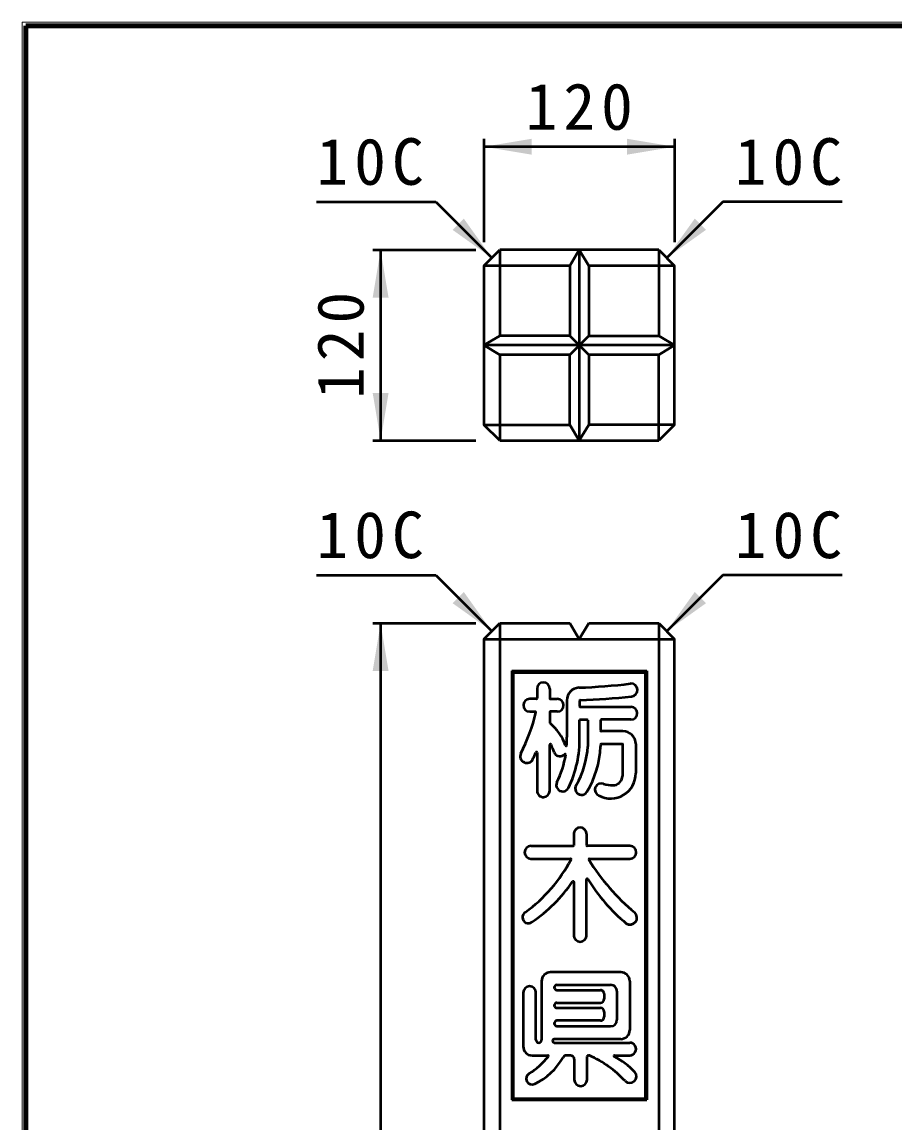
# Model space of a CAD drawing. Units: millimetres, scale not verified. Extents: x 100 to 4105, y 100 to 2870.
# Drawn here: x 100 to 1199, y 1485 to 2870 of the extents above; entities that cross this region are included whole.
import ezdxf

# ---------------------------------------------------------------- set-up
doc = ezdxf.new("R2010")
doc.units = ezdxf.units.MM
doc.header["$LTSCALE"] = 5
doc.layers.add('V-nasSTD', color=7, linetype='Continuous', lineweight=50)
doc.styles.add('ＭＳ ゴシック', font='')
doc.styles.get('ＭＳ ゴシック').set_extended_font_data('MS Gothic')

msp = doc.modelspace()

# ---------------------------------------------------------------- hatches: boundary and pattern name
at = {"layer": 'V-nasSTD'}
for points in [[(741.356, 2722.982), (681.356, 2712.982), (741.356, 2702.982)], [(861.356, 2702.982), (921.356, 2712.982), (861.356, 2722.982)], [(656, 2622.479), (691.356, 2572.982), (641.858, 2608.337)], [(946.711, 2622.479), (911.356, 2572.982), (960.853, 2608.337)], [(561.356, 2522.982), (551.356, 2582.982), (541.356, 2522.982)], [(541.356, 2402.982), (551.356, 2342.982), (561.356, 2402.982)], [(656, 2152.479), (691.356, 2102.982), (641.858, 2138.337)], [(946.711, 2152.479), (911.356, 2102.982), (960.853, 2138.337)], [(561.356, 2052.982), (551.356, 2112.982), (541.356, 2052.982)]]:
    msp.add_hatch(color=256, dxfattribs=at).paths.add_polyline_path(points)

# ---------------------------------------------------------------- linework, layer by layer
at = {"layer": 'V-nasSTD', "lineweight": 100}
for p, q in [((105, 2865), (105, 105)), ((4100, 2865), (105, 2865))]:
    msp.add_line(p, q, dxfattribs=at)
at = {"layer": 'V-nasSTD'}
for p, q in [((681.356, 2722.982), (681.356, 2592.982)), ((921.356, 2722.982), (921.356, 2592.982)), ((921.356, 2712.982), (681.356, 2712.982)), ((470.645, 2643.692), (620.645, 2643.692)), ((620.645, 2643.692), (691.356, 2572.982)), ((982.066, 2643.692), (911.356, 2572.982)), ((1132.066, 2643.692), (982.066, 2643.692)), ((541.356, 2582.982), (671.356, 2582.982)), ((551.356, 2582.982), (551.356, 2342.982)), ((681.356, 2562.982), (701.356, 2582.982)), ((901.356, 2582.982), (701.356, 2582.982)), ((701.356, 2582.982), (701.356, 2474.982)), ((789.356, 2562.982), (801.356, 2582.982)), ((801.356, 2582.982), (801.356, 2342.982)), ((801.356, 2582.982), (813.356, 2562.982)), ((901.356, 2582.982), (921.356, 2562.982)), ((901.356, 2582.982), (901.356, 2474.982)), ((681.356, 2562.982), (681.356, 2362.982)), ((789.356, 2562.982), (681.356, 2562.982)), ((789.356, 2562.982), (789.356, 2474.982)), ((813.356, 2562.982), (813.356, 2474.982)), ((921.356, 2562.982), (813.356, 2562.982)), ((921.356, 2362.982), (921.356, 2562.982)), ((681.356, 2462.982), (701.356, 2474.982)), ((789.356, 2474.982), (701.356, 2474.982)), ((789.356, 2474.982), (813.356, 2450.982)), ((789.356, 2450.982), (813.356, 2474.982)), ((813.356, 2474.982), (901.356, 2474.982)), ((901.356, 2474.982), (921.356, 2462.982)), ((921.356, 2462.982), (681.356, 2462.982)), ((701.356, 2450.982), (681.356, 2462.982)), ((921.356, 2462.982), (901.356, 2450.982)), ((701.356, 2450.982), (701.356, 2342.982)), ((789.356, 2450.982), (701.356, 2450.982)), ((789.356, 2362.982), (789.356, 2450.982)), ((901.356, 2450.982), (813.356, 2450.982)), ((813.356, 2450.982), (813.356, 2362.982)), ((901.356, 2342.982), (901.356, 2450.982)), ((701.356, 2342.982), (681.356, 2362.982)), ((681.356, 2362.982), (789.356, 2362.982)), ((789.356, 2362.982), (801.356, 2342.982)), ((801.356, 2342.982), (813.356, 2362.982)), ((921.356, 2362.982), (813.356, 2362.982)), ((921.356, 2362.982), (901.356, 2342.982)), ((541.356, 2342.982), (671.356, 2342.982)), ((701.356, 2342.982), (901.356, 2342.982)), ((470.645, 2173.692), (620.645, 2173.692)), ((620.645, 2173.692), (691.356, 2102.982)), ((982.066, 2173.692), (911.356, 2102.982)), ((1132.066, 2173.692), (982.066, 2173.692)), ((541.356, 2112.982), (671.356, 2112.982)), ((551.356, 2112.982), (551.356, 312.982)), ((681.356, 2092.982), (701.356, 2112.982)), ((701.356, 2112.982), (701.356, 312.982)), ((701.356, 2112.982), (789.356, 2112.982)), ((789.356, 2112.982), (801.356, 2092.982)), ((801.356, 2092.982), (813.356, 2112.982)), ((813.356, 2112.982), (901.356, 2112.982)), ((901.356, 2112.982), (901.356, 312.982)), ((901.356, 2112.982), (921.356, 2092.982)), ((681.356, 2092.982), (681.356, 312.982)), ((681.356, 2092.982), (921.356, 2092.982)), ((921.356, 312.982), (921.356, 2092.982)), ((716.356, 2052.982), (886.356, 2052.982)), ((716.356, 2052.982), (716.356, 1512.982)), ((718.356, 2050.982), (884.356, 2050.982)), ((718.356, 2050.982), (718.356, 1514.982)), ((884.356, 2050.982), (884.356, 1514.982)), ((886.356, 2052.982), (886.356, 1512.982)), ((748.265, 2030.683), (748.265, 2018.597)), ((764.265, 2030.683), (764.265, 2018.597)), ((747.465, 2017.797), (738.959, 2017.797)), ((765.065, 2017.797), (773.662, 2017.797)), ((785.706, 2016.014), (785.706, 1969.826)), ((801.706, 2015.57), (801.706, 2008.553)), ((738.959, 2001.797), (745.912, 2001.797)), ((764.265, 2000.997), (764.265, 1988.097)), ((773.662, 2001.797), (765.065, 2001.797)), ((802.506, 2007.753), (866.369, 2007.753)), ((801.706, 1969.826), (801.706, 1990.953)), ((802.506, 1991.753), (811.256, 1991.753)), ((812.056, 1990.953), (812.056, 1957.846)), ((828.056, 1990.953), (828.056, 1977.988)), ((866.369, 1991.753), (828.856, 1991.753)), ((856.376, 1977.188), (828.856, 1977.188)), ((764.265, 1902.183), (764.265, 1960.009)), ((828.056, 1960.388), (828.056, 1957.846)), ((828.856, 1961.188), (855.576, 1961.188)), ((856.376, 1924.22), (856.376, 1960.388)), ((872.376, 1961.188), (872.376, 1924.22)), ((748.265, 1950.234), (748.265, 1902.183)), ((794.476, 1847.973), (794.476, 1833.489)), ((810.476, 1847.973), (810.476, 1833.489)), ((740.474, 1832.689), (793.676, 1832.689)), ((865.107, 1832.689), (811.276, 1832.689)), ((740.474, 1816.689), (790.36, 1816.689)), ((813.986, 1816.689), (865.107, 1816.689)), ((794.476, 1787.39), (794.476, 1720.133)), ((810.476, 1720.133), (810.476, 1790.63)), ((753.958, 1662.615), (753.958, 1588.67)), ((853.633, 1673.815), (765.158, 1673.815)), ((864.833, 1662.615), (864.833, 1600.89)), ((730.758, 1648.067), (730.759, 1580.27)), ((746.758, 1588.67), (746.758, 1648.067)), ((773.158, 1657.815), (840.833, 1657.815)), ((773.158, 1651.315), (828.033, 1651.316)), ((848.833, 1649.815), (848.833, 1613.691)), ((773.158, 1635.316), (828.033, 1635.316)), ((832.833, 1646.516), (832.833, 1640.116)), ((773.158, 1628.818), (828.033, 1628.818)), ((832.833, 1624.018), (832.833, 1617.618)), ((828.033, 1612.818), (773.158, 1612.818)), ((773.158, 1605.691), (840.833, 1605.691)), ((853.633, 1589.69), (769.958, 1589.691)), ((769.958, 1585.07), (864.794, 1585.07)), ((741.958, 1569.07), (761.831, 1569.07)), ((790.309, 1569.07), (785.193, 1569.07)), ((811.109, 1538.396), (811.109, 1567.47)), ((812.709, 1569.07), (813.006, 1569.07)), ((845.775, 1569.07), (864.794, 1569.07)), ((795.109, 1564.27), (795.109, 1538.396)), ((716.356, 1512.982), (886.356, 1512.982)), ((718.356, 1514.982), (884.356, 1514.982))]:
    msp.add_line(p, q, dxfattribs=at)
at = {"layer": 'V-nasSTD', "lineweight": 13}
msp.add_lwpolyline([(100, 100), (100, 2870), (4105, 2870), (4105, 100)], close=True, dxfattribs=at)
at = {"layer": 'V-nasSTD'}
for centre, radius, start, end in [((756.265, 2030.683), 8, 90, 180), ((756.265, 2030.683), 8, 0, 90), ((768.32, 2867.58), 836.22, 272.24511, 276.70201), ((866.47, 2029.028), 8.065, 274.83306, 93.96912), ((801.706, 2016.014), 16, 92.24511, 180), ((738.959, 2009.797), 8, 90, 180), ((738.959, 2009.797), 8, 180, 270), ((747.465, 2018.597), 0.8, 270, 0), ((765.065, 2018.597), 0.8, 180, 270), ((773.662, 2009.797), 8, 0, 90), ((773.662, 2009.797), 8, 270, 0), ((802.506, 2015.57), 0.8, 91.63869, 180.00062), ((802.506, 2008.553), 0.8, 180.00062, 270), ((780.793, 2774.527), 758.467, 271.63869, 276.53769), ((518.536, 2054.414), 234.366, 333.28502, 346.77942), ((745.912, 2000.997), 0.8, 346.77942, 90), ((765.065, 2000.997), 0.8, 90, 180), ((866.369, 1999.753), 8, 270.00017, 90.00017), ((765.065, 1988.097), 0.8, 180, 229.01335), ((719.534, 1935.696), 68.619, 19.97298, 49.01335), ((802.506, 1990.953), 0.8, 89.99956, 180), ((811.256, 1990.953), 0.8, 0, 89.99956), ((828.856, 1990.953), 0.8, 90.00011, 180), ((666.838, 1966.066), 118.927, 356.76901, 1.81215), ((666.932, 1966.031), 134.828, 333.502, 1.61321), ((828.856, 1977.988), 0.8, 180, 270), ((856.376, 1961.188), 16, 0, 90), ((765.065, 1960.009), 0.8, 25.41794, 179.99994), ((692.217, 1925.39), 81.455, 18.12848, 25.41794), ((784.778, 1959.408), 0.8, 199.97298, 356.76901), ((706.019, 1963.219), 106.172, 329.5112, 357.09936), ((706.38, 1963.101), 121.789, 329.15052, 357.52742), ((828.856, 1960.388), 0.8, 90, 179.99999), ((855.576, 1960.388), 0.8, 0.00048, 90), ((735.03, 1945.457), 8, 153.28502, 246.47449), ((735.629, 1945.197), 8, 241.80639, 335.30504), ((471.648, 2066.586), 298.554, 335.30504, 337.12773), ((747.465, 1950.234), 0.8, 359.99999, 157.12773), ((777.092, 1953.616), 8, 201.11043, 301.89437), ((666.838, 1966.066), 118.927, 333.46479, 350.93575), ((777.401, 1953.809), 8, 299.28286, 313.78063), ((783.49, 1947.456), 0.8, 350.93575, 133.78063), ((780.417, 1909.405), 8, 153.81571, 333.81571), ((828.96, 1903.477), 8, 68.46647, 248.46647), ((840.762, 1924.005), 31.615, 242.21305, 0.38998), ((843.356, 1921.687), 12.627, 271.75616, 309.35593), ((843.436, 1921.465), 12.405, 309.72423, 347.173), ((798.628, 1930.263), 58.064, 348.5243, 354.02634), ((756.265, 1902.183), 8, 179.99999, 270), ((756.265, 1902.183), 8, 270, 359.99994), ((804.224, 1905), 8, 147.05396, 327.05396), ((843.023, 1943.271), 34.213, 251.02046, 271.20525), ((802.476, 1847.973), 8, 0, 180), ((740.474, 1824.689), 8, 90, 270), ((793.676, 1833.489), 0.8, 270, 0), ((811.276, 1833.489), 0.8, 180, 270), ((865.107, 1824.689), 8, 270, 90), ((614.345, 1910.655), 200.704, 306.47154, 331.70199), ((790.36, 1815.889), 0.8, 331.70199, 89.99988), ((813.986, 1815.889), 0.8, 90, 211.53177), ((1041.988, 1955.782), 268.297, 211.53177, 230.44212), ((633.884, 1896.815), 192.869, 304.05945, 325.59665), ((793.676, 1787.39), 0.8, 0.00002, 145.59665), ((811.276, 1790.63), 0.8, 31.68808, 180), ((1006.388, 1911.077), 228.495, 211.68808, 230.30584), ((737.296, 1742.822), 7.398, 119.54153, 308.49264), ((865.244, 1742.517), 8.698, 236.56327, 47.49589), ((802.476, 1720.133), 8, 180, 0), ((765.158, 1662.615), 11.2, 89.99992, 180), ((853.633, 1662.615), 11.2, 0.00001, 89.99992), ((738.758, 1648.067), 8, 0.00028, 179.99972), ((773.209, 1654.565), 3.25, 90.88386, 269.11614), ((828.033, 1646.516), 4.8, 0, 90.00031), ((840.833, 1649.815), 8, 0, 90.00029), ((773.208, 1632.067), 3.249, 90.86665, 269.13335), ((828.033, 1640.116), 4.8, 270, 0), ((828.033, 1624.018), 4.8, 0, 90), ((773.543, 1609.254), 3.585, 96.15871, 263.84128), ((828.033, 1617.618), 4.8, 270, 0), ((840.833, 1613.691), 8, 270.00009, 0), ((853.633, 1600.89), 11.2, 269.99961, 0.00001), ((741.959, 1580.27), 11.2, 180.00016, 269.99951), ((750.358, 1588.67), 3.6, 180.0001, 359.99999), ((769.958, 1587.38), 2.311, 90.00021, 270.00021), ((864.794, 1577.07), 8, 269.99899, 90.00142), ((685.572, 1628.945), 98.252, 302.58725, 321.49261), ((711.2, 1605.373), 79.844, 295.21491, 330.94783), ((761.831, 1568.27), 0.8, 321.49261, 89.99951), ((785.193, 1564.27), 4.8, 89.99951, 150.94783), ((790.309, 1564.27), 4.8, 0, 89.99951), ((812.709, 1567.47), 1.6, 90.00045, 180), ((813.006, 1565.87), 3.2, 66.00583, 90.00045), ((758.123, 1442.567), 138.166, 43.01936, 66.00583), ((845.775, 1568.27), 0.8, 90.00045, 242.63307), ((799.917, 1479.676), 98.959, 43.75208, 62.63307), ((741.852, 1539.649), 7.329, 117.31057, 297.31057), ((803.109, 1538.396), 8, 180, 360), ((865.059, 1542.698), 8.336, 224.74873, 40.48408)]:
    msp.add_arc(centre, radius, start, end, dxfattribs=at)

# ---------------------------------------------------------------- texts
at = {"layer": 'V-nasSTD', "char_height": 58.65, "attachment_point": 1, "style": 'ＭＳ ゴシック'}
for s, insert in [('\\T1.19;120', (733.856, 2792.982)), ('\\T1.19;10C', (470.645, 2723.692)), ('\\T1.19;10C', (997.066, 2723.692)), ('\\T1.19;10C', (470.645, 2253.692)), ('\\T1.19;10C', (997.066, 2253.692))]:
    msp.add_mtext(s, dxfattribs=dict(at, insert=insert))
at = {"layer": 'V-nasSTD', "insert": (471.356, 2395.482), "char_height": 58.65, "attachment_point": 1, "rotation": 90, "style": 'ＭＳ ゴシック'}
msp.add_mtext('\\T1.19;120', dxfattribs=at)

doc.saveas('drawing.dxf')
